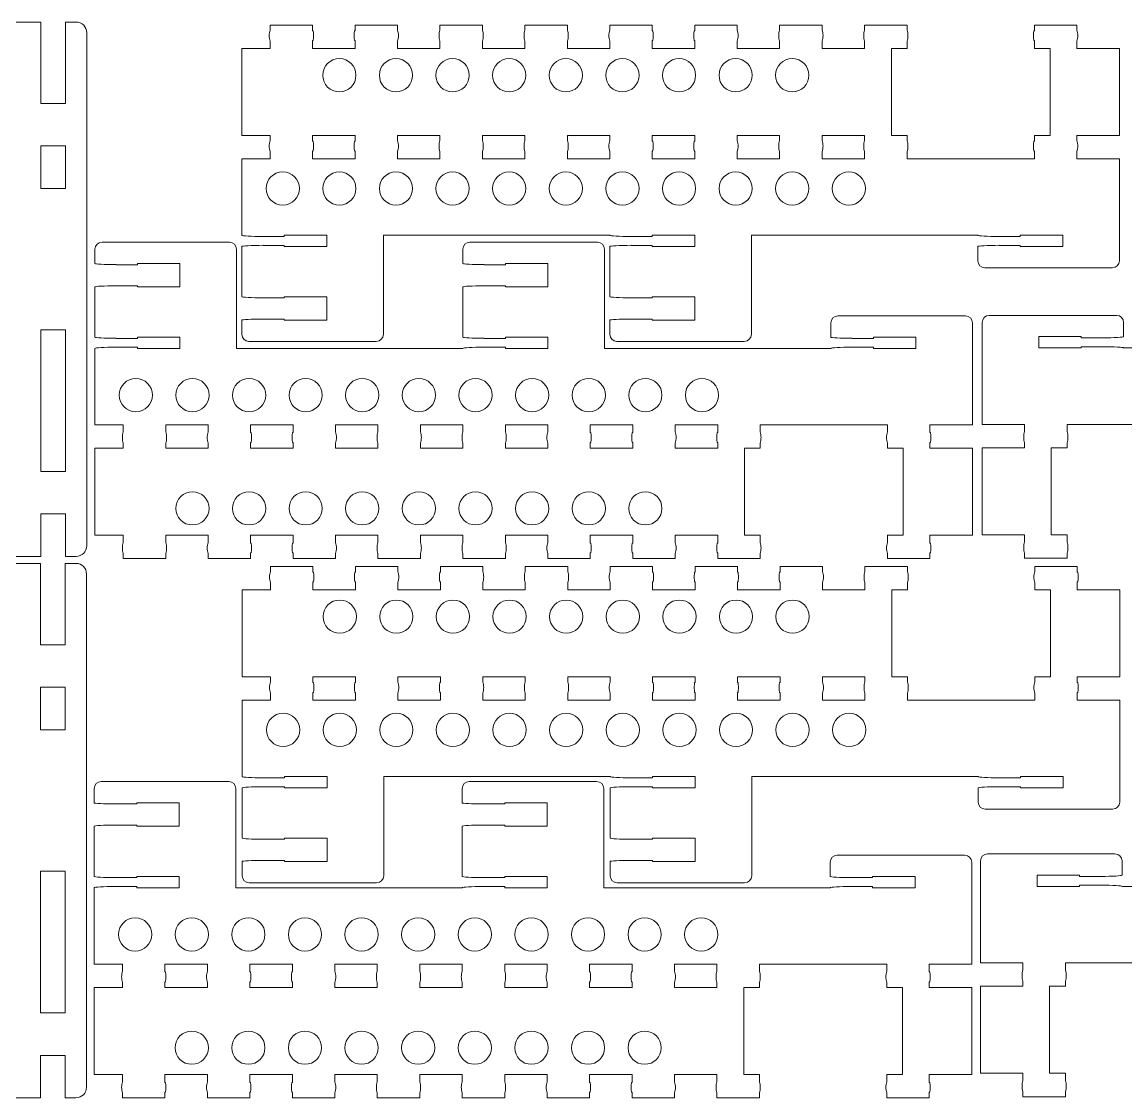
# Model space of a CAD drawing. Header units: millimetres. Extents: x 6 to 617, y 2 to 305.
# Drawn here: x 156.8 to 312.8, y 2.4 to 154.4 of the extents above; entities that cross this region are included whole.
import ezdxf

# ---------------------------------------------------------------- set-up
doc = ezdxf.new("R2010")
doc.units = ezdxf.units.MM
doc.header["$LTSCALE"] = 12.7
doc.layers.add('Visible', color=1, linetype='Continuous', lineweight=13)

msp = doc.modelspace()

# ---------------------------------------------------------------- linework, layer by layer
at = {"layer": 'Visible'}
for p, q in [((93.46, 154.41), (159.46, 154.41)), ((159.46, 142.91), (159.46, 154.41)), ((162.96, 142.91), (162.96, 154.41)), ((162.96, 154.41), (164.46, 154.41)), ((165.96, 80.41), (165.96, 152.91)), ((191.87, 153.24), (191.87, 153.99)), ((197.87, 153.99), (191.87, 153.99)), ((197.87, 153.24), (197.87, 153.99)), ((203.87, 153.24), (203.87, 153.99)), ((209.87, 153.99), (203.87, 153.99)), ((209.87, 153.24), (209.87, 153.99)), ((215.87, 153.24), (215.87, 153.99)), ((221.87, 153.99), (215.87, 153.99)), ((221.87, 153.24), (221.87, 153.99)), ((227.87, 153.24), (227.87, 153.99)), ((233.87, 153.99), (227.87, 153.99)), ((233.87, 153.24), (233.87, 153.99)), ((239.87, 153.24), (239.87, 153.99)), ((245.87, 153.99), (239.87, 153.99)), ((245.87, 153.24), (245.87, 153.99)), ((251.87, 153.24), (251.87, 153.99)), ((257.87, 153.99), (251.87, 153.99)), ((257.87, 153.24), (257.87, 153.99)), ((263.87, 153.24), (263.87, 153.99)), ((269.87, 153.99), (263.87, 153.99)), ((269.87, 153.24), (269.87, 153.99)), ((275.87, 153.24), (275.87, 153.99)), ((281.87, 153.99), (275.87, 153.99)), ((281.87, 153.24), (281.87, 153.99)), ((299.87, 153.24), (299.87, 153.99)), ((305.87, 153.99), (299.87, 153.99)), ((305.87, 153.24), (305.87, 153.99)), ((191.87, 150.69), (191.87, 151.74)), ((197.87, 150.69), (197.87, 151.74)), ((203.87, 150.69), (203.87, 151.74)), ((209.87, 150.69), (209.87, 151.74)), ((215.87, 150.69), (215.87, 151.74)), ((221.87, 150.69), (221.87, 151.74)), ((227.87, 150.69), (227.87, 151.74)), ((233.87, 150.69), (233.87, 151.74)), ((239.87, 150.69), (239.87, 151.74)), ((245.87, 150.69), (245.87, 151.74)), ((251.87, 150.69), (251.87, 151.74)), ((257.87, 150.69), (257.87, 151.74)), ((263.87, 150.69), (263.87, 151.74)), ((269.87, 150.69), (269.87, 151.74)), ((275.87, 150.69), (275.87, 151.74)), ((281.87, 150.69), (281.87, 151.74)), ((299.87, 150.69), (299.87, 151.74)), ((305.87, 150.69), (305.87, 151.74)), ((187.87, 150.69), (187.87, 138.39)), ((187.87, 150.69), (191.87, 150.69)), ((197.87, 150.69), (203.87, 150.69)), ((209.87, 150.69), (215.87, 150.69)), ((221.87, 150.69), (227.87, 150.69)), ((233.87, 150.69), (239.87, 150.69)), ((245.87, 150.69), (251.87, 150.69)), ((257.87, 150.69), (263.87, 150.69)), ((269.87, 150.69), (275.87, 150.69)), ((281.87, 150.69), (279.65, 150.69)), ((279.65, 150.69), (279.65, 138.39)), ((302.1, 150.69), (299.87, 150.69)), ((302.1, 150.69), (302.1, 138.39)), ((305.87, 150.69), (311.87, 150.69)), ((311.87, 150.69), (311.87, 138.39)), ((159.46, 142.91), (162.96, 142.91)), ((187.87, 138.39), (191.87, 138.39)), ((191.87, 137.64), (191.87, 138.39)), ((197.87, 138.39), (203.87, 138.39)), ((197.87, 137.64), (197.87, 138.39)), ((203.87, 137.64), (203.87, 138.39)), ((209.87, 138.39), (215.87, 138.39)), ((209.87, 137.64), (209.87, 138.39)), ((215.87, 137.64), (215.87, 138.39)), ((221.87, 138.39), (227.87, 138.39)), ((221.87, 137.64), (221.87, 138.39)), ((227.87, 137.64), (227.87, 138.39)), ((233.87, 138.39), (239.87, 138.39)), ((233.87, 137.64), (233.87, 138.39)), ((239.87, 137.64), (239.87, 138.39)), ((245.87, 138.39), (251.87, 138.39)), ((245.87, 137.64), (245.87, 138.39)), ((251.87, 137.64), (251.87, 138.39)), ((257.87, 138.39), (263.87, 138.39)), ((257.87, 137.64), (257.87, 138.39)), ((263.87, 137.64), (263.87, 138.39)), ((269.87, 138.39), (275.87, 138.39)), ((269.87, 137.64), (269.87, 138.39)), ((275.87, 137.64), (275.87, 138.39)), ((281.87, 138.39), (279.65, 138.39)), ((281.87, 137.64), (281.87, 138.39)), ((299.87, 137.64), (299.87, 138.39)), ((302.1, 138.39), (299.87, 138.39)), ((305.87, 138.39), (311.87, 138.39)), ((305.87, 137.64), (305.87, 138.39)), ((159.46, 136.91), (162.96, 136.91)), ((159.46, 136.91), (159.46, 130.91)), ((162.96, 130.91), (162.96, 136.91)), ((191.87, 135.09), (191.87, 136.14)), ((197.87, 135.09), (197.87, 136.14)), ((203.87, 135.09), (203.87, 136.14)), ((209.87, 135.09), (209.87, 136.14)), ((215.87, 135.09), (215.87, 136.14)), ((221.87, 135.09), (221.87, 136.14)), ((227.87, 135.09), (227.87, 136.14)), ((233.87, 135.09), (233.87, 136.14)), ((239.87, 135.09), (239.87, 136.14)), ((245.87, 135.09), (245.87, 136.14)), ((251.87, 135.09), (251.87, 136.14)), ((257.87, 135.09), (257.87, 136.14)), ((263.87, 135.09), (263.87, 136.14)), ((269.87, 135.09), (269.87, 136.14)), ((275.87, 135.09), (275.87, 136.14)), ((281.87, 135.09), (281.87, 136.14)), ((299.87, 135.09), (299.87, 136.14)), ((305.87, 135.09), (305.87, 136.14)), ((187.87, 135.09), (187.87, 124.29)), ((191.87, 135.09), (187.87, 135.09)), ((203.87, 135.09), (197.87, 135.09)), ((215.87, 135.09), (209.87, 135.09)), ((227.87, 135.09), (221.87, 135.09)), ((239.87, 135.09), (233.87, 135.09)), ((251.87, 135.09), (245.87, 135.09)), ((263.87, 135.09), (257.87, 135.09)), ((275.87, 135.09), (269.87, 135.09)), ((299.87, 135.09), (281.87, 135.09)), ((311.87, 135.09), (305.87, 135.09)), ((311.87, 135.09), (311.87, 120.69)), ((159.46, 130.91), (162.96, 130.91)), ((186.11, 123.3), (168.11, 123.3)), ((190.87, 124.11), (193.87, 124.11)), ((193.87, 124.29), (199.87, 124.29)), ((193.87, 124.11), (193.87, 124.29)), ((199.87, 124.29), (199.87, 122.69)), ((207.87, 124.29), (239.87, 124.29)), ((207.87, 124.29), (207.87, 110.29)), ((238.11, 123.3), (220.11, 123.3)), ((242.87, 124.11), (245.87, 124.11)), ((245.87, 124.29), (251.87, 124.29)), ((245.87, 124.11), (245.87, 124.29)), ((251.87, 124.29), (251.87, 122.69)), ((259.87, 124.29), (291.87, 124.29)), ((259.87, 124.29), (259.87, 110.29)), ((294.87, 124.11), (297.87, 124.11)), ((297.87, 124.29), (303.87, 124.29)), ((297.87, 124.11), (297.87, 124.29)), ((303.87, 124.29), (303.87, 122.69)), ((167.11, 120.3), (167.11, 122.3)), ((187.11, 108.3), (187.11, 122.3)), ((187.87, 122.69), (187.87, 115.61)), ((190.87, 122.86), (193.87, 122.86)), ((193.87, 122.86), (193.87, 122.69)), ((199.87, 122.69), (193.87, 122.69)), ((219.11, 120.3), (219.11, 122.3)), ((239.11, 108.3), (239.11, 122.3)), ((239.87, 122.69), (239.87, 115.61)), ((242.87, 122.86), (245.87, 122.86)), ((245.87, 122.86), (245.87, 122.69)), ((251.87, 122.69), (245.87, 122.69)), ((291.87, 122.69), (291.87, 120.69)), ((294.87, 122.86), (297.87, 122.86)), ((297.87, 122.86), (297.87, 122.69)), ((303.87, 122.69), (297.87, 122.69)), ((170.11, 120.13), (173.11, 120.13)), ((179.11, 120.3), (173.11, 120.3)), ((173.11, 120.13), (173.11, 120.3)), ((179.11, 116.98), (179.11, 120.3)), ((222.11, 120.13), (225.11, 120.13)), ((231.11, 120.3), (225.11, 120.3)), ((225.11, 120.13), (225.11, 120.3)), ((231.11, 116.98), (231.11, 120.3)), ((310.87, 119.69), (292.87, 119.69)), ((170.11, 117.14), (173.11, 117.14)), ((173.11, 117.14), (173.11, 116.98)), ((222.11, 117.14), (225.11, 117.14)), ((225.11, 117.14), (225.11, 116.98)), ((167.11, 109.9), (167.11, 116.98)), ((179.11, 116.98), (173.11, 116.98)), ((190.87, 115.44), (193.87, 115.44)), ((199.87, 115.61), (193.87, 115.61)), ((193.87, 115.44), (193.87, 115.61)), ((199.87, 115.61), (199.87, 112.29)), ((219.11, 109.9), (219.11, 116.98)), ((231.11, 116.98), (225.11, 116.98)), ((242.87, 115.44), (245.87, 115.44)), ((251.87, 115.61), (245.87, 115.61)), ((245.87, 115.44), (245.87, 115.61)), ((251.87, 115.61), (251.87, 112.29)), ((190.87, 112.45), (193.87, 112.45)), ((193.87, 112.45), (193.87, 112.29)), ((242.87, 112.45), (245.87, 112.45)), ((245.87, 112.45), (245.87, 112.29)), ((290.11, 112.9), (272.11, 112.9)), ((293.48, 112.97), (311.48, 112.97)), ((159.46, 110.91), (162.96, 110.91)), ((159.46, 90.91), (159.46, 110.91)), ((162.96, 90.91), (162.96, 110.91)), ((187.87, 112.29), (187.87, 110.29)), ((199.87, 112.29), (193.87, 112.29)), ((239.87, 112.29), (239.87, 110.29)), ((251.87, 112.29), (245.87, 112.29)), ((271.11, 109.9), (271.11, 111.9)), ((291.11, 97.5), (291.11, 111.9)), ((292.48, 97.57), (292.48, 111.97)), ((312.48, 109.97), (312.48, 111.97)), ((170.11, 109.72), (173.11, 109.72)), ((179.11, 109.9), (173.11, 109.9)), ((173.11, 109.72), (173.11, 109.9)), ((179.11, 108.3), (179.11, 109.9)), ((206.87, 109.29), (188.87, 109.29)), ((222.11, 109.72), (225.11, 109.72)), ((231.11, 109.9), (225.11, 109.9)), ((225.11, 109.72), (225.11, 109.9)), ((231.11, 108.3), (231.11, 109.9)), ((258.87, 109.29), (240.87, 109.29)), ((274.11, 109.72), (277.11, 109.72)), ((283.11, 109.9), (277.11, 109.9)), ((277.11, 109.72), (277.11, 109.9)), ((283.11, 108.3), (283.11, 109.9)), ((300.48, 109.97), (306.48, 109.97)), ((300.48, 108.37), (300.48, 109.97)), ((306.48, 109.79), (306.48, 109.97)), ((309.48, 109.79), (306.48, 109.79)), ((167.11, 97.5), (167.11, 108.3)), ((170.11, 108.47), (173.11, 108.47)), ((173.11, 108.47), (173.11, 108.3)), ((173.11, 108.3), (179.11, 108.3)), ((187.11, 108.3), (219.11, 108.3)), ((222.11, 108.47), (225.11, 108.47)), ((225.11, 108.47), (225.11, 108.3)), ((225.11, 108.3), (231.11, 108.3)), ((239.11, 108.3), (271.11, 108.3)), ((274.11, 108.47), (277.11, 108.47)), ((277.11, 108.47), (277.11, 108.3)), ((277.11, 108.3), (283.11, 108.3)), ((306.48, 108.37), (300.48, 108.37)), ((306.48, 108.54), (306.48, 108.37)), ((309.48, 108.54), (306.48, 108.54)), ((344.48, 108.37), (312.48, 108.37)), ((171.11, 97.5), (167.11, 97.5)), ((171.11, 97.5), (171.11, 96.45)), ((177.11, 97.5), (177.11, 96.45)), ((183.11, 97.5), (177.11, 97.5)), ((183.11, 97.5), (183.11, 96.45)), ((189.11, 97.5), (189.11, 96.45)), ((195.11, 97.5), (189.11, 97.5)), ((195.11, 97.5), (195.11, 96.45)), ((201.11, 97.5), (201.11, 96.45)), ((207.11, 97.5), (201.11, 97.5)), ((207.11, 97.5), (207.11, 96.45)), ((213.11, 97.5), (213.11, 96.45)), ((219.11, 97.5), (213.11, 97.5)), ((219.11, 97.5), (219.11, 96.45)), ((225.11, 97.5), (225.11, 96.45)), ((231.11, 97.5), (225.11, 97.5)), ((231.11, 97.5), (231.11, 96.45)), ((243.11, 97.5), (237.11, 97.5)), ((237.11, 97.5), (237.11, 96.45)), ((243.11, 97.5), (243.11, 96.45)), ((249.11, 97.5), (249.11, 96.45)), ((255.11, 97.5), (249.11, 97.5)), ((255.11, 97.5), (255.11, 96.45)), ((279.11, 97.5), (261.11, 97.5)), ((261.11, 97.5), (261.11, 96.45)), ((279.11, 97.5), (279.11, 96.45)), ((291.11, 97.5), (285.11, 97.5)), ((285.11, 97.5), (285.11, 96.45)), ((292.48, 97.57), (298.48, 97.57)), ((298.48, 97.57), (298.48, 96.52)), ((304.48, 97.57), (322.48, 97.57)), ((304.48, 97.57), (304.48, 96.52)), ((167.11, 81.9), (167.11, 94.2)), ((167.11, 94.2), (171.11, 94.2)), ((171.11, 94.95), (171.11, 94.2)), ((177.11, 94.95), (177.11, 94.2)), ((177.11, 94.2), (183.11, 94.2)), ((183.11, 94.95), (183.11, 94.2)), ((189.11, 94.95), (189.11, 94.2)), ((189.11, 94.2), (195.11, 94.2)), ((195.11, 94.95), (195.11, 94.2)), ((201.11, 94.95), (201.11, 94.2)), ((201.11, 94.2), (207.11, 94.2)), ((207.11, 94.95), (207.11, 94.2)), ((213.11, 94.95), (213.11, 94.2)), ((213.11, 94.2), (219.11, 94.2)), ((219.11, 94.95), (219.11, 94.2)), ((225.11, 94.95), (225.11, 94.2)), ((225.11, 94.2), (231.11, 94.2)), ((231.11, 94.95), (231.11, 94.2)), ((237.11, 94.95), (237.11, 94.2)), ((237.11, 94.2), (243.11, 94.2)), ((243.11, 94.95), (243.11, 94.2)), ((249.11, 94.95), (249.11, 94.2)), ((249.11, 94.2), (255.11, 94.2)), ((255.11, 94.95), (255.11, 94.2)), ((258.89, 94.2), (261.11, 94.2)), ((258.89, 94.2), (258.89, 81.9)), ((261.11, 94.95), (261.11, 94.2)), ((279.11, 94.95), (279.11, 94.2)), ((279.11, 94.2), (281.34, 94.2)), ((281.34, 94.2), (281.34, 81.9)), ((285.11, 94.95), (285.11, 94.2)), ((285.11, 94.2), (291.11, 94.2)), ((291.11, 81.9), (291.11, 94.2)), ((292.48, 81.97), (292.48, 94.27)), ((298.48, 94.27), (292.48, 94.27)), ((298.48, 95.02), (298.48, 94.27)), ((302.25, 94.27), (304.48, 94.27)), ((302.25, 81.97), (302.25, 94.27)), ((304.48, 95.02), (304.48, 94.27)), ((159.46, 90.91), (162.96, 90.91)), ((159.46, 84.91), (162.96, 84.91)), ((159.46, 84.91), (159.46, 78.91)), ((162.96, 78.91), (162.96, 84.91)), ((167.11, 81.9), (171.11, 81.9)), ((171.11, 81.9), (171.11, 80.85)), ((177.11, 81.9), (183.11, 81.9)), ((177.11, 81.9), (177.11, 80.85)), ((183.11, 81.9), (183.11, 80.85)), ((189.11, 81.9), (195.11, 81.9)), ((189.11, 81.9), (189.11, 80.85)), ((195.11, 81.9), (195.11, 80.85)), ((201.11, 81.9), (207.11, 81.9)), ((201.11, 81.9), (201.11, 80.85)), ((207.11, 81.9), (207.11, 80.85)), ((213.11, 81.9), (219.11, 81.9)), ((213.11, 81.9), (213.11, 80.85)), ((219.11, 81.9), (219.11, 80.85)), ((225.11, 81.9), (231.11, 81.9)), ((225.11, 81.9), (225.11, 80.85)), ((231.11, 81.9), (231.11, 80.85)), ((237.11, 81.9), (243.11, 81.9)), ((237.11, 81.9), (237.11, 80.85)), ((243.11, 81.9), (243.11, 80.85)), ((249.11, 81.9), (255.11, 81.9)), ((249.11, 81.9), (249.11, 80.85)), ((255.11, 81.9), (255.11, 80.85)), ((258.89, 81.9), (261.11, 81.9)), ((261.11, 81.9), (261.11, 80.85)), ((279.11, 81.9), (281.34, 81.9)), ((279.11, 81.9), (279.11, 80.85)), ((285.11, 81.9), (291.11, 81.9)), ((285.11, 81.9), (285.11, 80.85)), ((298.48, 81.97), (292.48, 81.97)), ((298.48, 81.97), (298.48, 80.92)), ((302.25, 81.97), (304.48, 81.97)), ((304.48, 81.97), (304.48, 80.92)), ((93.46, 78.91), (159.46, 78.91)), ((162.96, 78.91), (164.46, 78.91)), ((171.11, 79.35), (171.11, 78.6)), ((177.11, 78.6), (171.11, 78.6)), ((177.11, 79.35), (177.11, 78.6)), ((183.11, 79.35), (183.11, 78.6)), ((189.11, 78.6), (183.11, 78.6)), ((189.11, 79.35), (189.11, 78.6)), ((195.11, 79.35), (195.11, 78.6)), ((201.11, 78.6), (195.11, 78.6)), ((201.11, 79.35), (201.11, 78.6)), ((207.11, 79.35), (207.11, 78.6)), ((213.11, 78.6), (207.11, 78.6)), ((213.11, 79.35), (213.11, 78.6)), ((219.11, 79.35), (219.11, 78.6)), ((225.11, 78.6), (219.11, 78.6)), ((225.11, 79.35), (225.11, 78.6)), ((231.11, 79.35), (231.11, 78.6)), ((237.11, 78.6), (231.11, 78.6)), ((237.11, 79.35), (237.11, 78.6)), ((243.11, 79.35), (243.11, 78.6)), ((249.11, 78.6), (243.11, 78.6)), ((249.11, 79.35), (249.11, 78.6)), ((255.11, 79.35), (255.11, 78.6)), ((261.11, 78.6), (255.11, 78.6)), ((261.11, 79.35), (261.11, 78.6)), ((279.11, 79.35), (279.11, 78.6)), ((285.11, 78.6), (279.11, 78.6)), ((285.11, 79.35), (285.11, 78.6)), ((298.48, 79.42), (298.48, 78.67)), ((298.48, 78.67), (304.48, 78.67)), ((304.48, 79.42), (304.48, 78.67)), ((93.42, 77.92), (159.42, 77.92)), ((159.42, 66.42), (159.42, 77.92)), ((162.92, 66.42), (162.92, 77.92)), ((162.92, 77.92), (164.42, 77.92)), ((191.92, 76.75), (191.92, 77.5)), ((197.92, 77.5), (191.92, 77.5)), ((197.92, 76.75), (197.92, 77.5)), ((203.92, 76.75), (203.92, 77.5)), ((209.92, 77.5), (203.92, 77.5)), ((209.92, 76.75), (209.92, 77.5)), ((215.92, 76.75), (215.92, 77.5)), ((221.92, 77.5), (215.92, 77.5)), ((221.92, 76.75), (221.92, 77.5)), ((227.92, 76.75), (227.92, 77.5)), ((233.92, 77.5), (227.92, 77.5)), ((233.92, 76.75), (233.92, 77.5)), ((239.92, 76.75), (239.92, 77.5)), ((245.92, 77.5), (239.92, 77.5)), ((245.92, 76.75), (245.92, 77.5)), ((251.92, 76.75), (251.92, 77.5)), ((257.92, 77.5), (251.92, 77.5)), ((257.92, 76.75), (257.92, 77.5)), ((263.92, 76.75), (263.92, 77.5)), ((269.92, 77.5), (263.92, 77.5)), ((269.92, 76.75), (269.92, 77.5)), ((275.92, 76.75), (275.92, 77.5)), ((281.92, 77.5), (275.92, 77.5)), ((281.92, 76.75), (281.92, 77.5)), ((299.92, 76.75), (299.92, 77.5)), ((305.92, 77.5), (299.92, 77.5)), ((305.92, 76.75), (305.92, 77.5)), ((165.92, 3.92), (165.92, 76.42)), ((191.92, 74.2), (191.92, 75.25)), ((197.92, 74.2), (197.92, 75.25)), ((203.92, 74.2), (203.92, 75.25)), ((209.92, 74.2), (209.92, 75.25)), ((215.92, 74.2), (215.92, 75.25)), ((221.92, 74.2), (221.92, 75.25)), ((227.92, 74.2), (227.92, 75.25)), ((233.92, 74.2), (233.92, 75.25)), ((239.92, 74.2), (239.92, 75.25)), ((245.92, 74.2), (245.92, 75.25)), ((251.92, 74.2), (251.92, 75.25)), ((257.92, 74.2), (257.92, 75.25)), ((263.92, 74.2), (263.92, 75.25)), ((269.92, 74.2), (269.92, 75.25)), ((275.92, 74.2), (275.92, 75.25)), ((281.92, 74.2), (281.92, 75.25)), ((299.92, 74.2), (299.92, 75.25)), ((305.92, 74.2), (305.92, 75.25)), ((187.92, 74.2), (187.92, 61.9)), ((187.92, 74.2), (191.92, 74.2)), ((197.92, 74.2), (203.92, 74.2)), ((209.92, 74.2), (215.92, 74.2)), ((221.92, 74.2), (227.92, 74.2)), ((233.92, 74.2), (239.92, 74.2)), ((245.92, 74.2), (251.92, 74.2)), ((257.92, 74.2), (263.92, 74.2)), ((269.92, 74.2), (275.92, 74.2)), ((281.92, 74.2), (279.7, 74.2)), ((279.7, 74.2), (279.7, 61.9)), ((302.15, 74.2), (299.92, 74.2)), ((302.15, 74.2), (302.15, 61.9)), ((305.92, 74.2), (311.92, 74.2)), ((311.92, 74.2), (311.92, 61.9)), ((159.42, 66.42), (162.92, 66.42)), ((187.92, 61.9), (191.92, 61.9)), ((191.92, 61.15), (191.92, 61.9)), ((197.92, 61.9), (203.92, 61.9)), ((197.92, 61.15), (197.92, 61.9)), ((203.92, 61.15), (203.92, 61.9)), ((209.92, 61.9), (215.92, 61.9)), ((209.92, 61.15), (209.92, 61.9)), ((215.92, 61.15), (215.92, 61.9)), ((221.92, 61.9), (227.92, 61.9)), ((221.92, 61.15), (221.92, 61.9)), ((227.92, 61.15), (227.92, 61.9)), ((233.92, 61.9), (239.92, 61.9)), ((233.92, 61.15), (233.92, 61.9)), ((239.92, 61.15), (239.92, 61.9)), ((245.92, 61.9), (251.92, 61.9)), ((245.92, 61.15), (245.92, 61.9)), ((251.92, 61.15), (251.92, 61.9)), ((257.92, 61.9), (263.92, 61.9)), ((257.92, 61.15), (257.92, 61.9)), ((263.92, 61.15), (263.92, 61.9)), ((269.92, 61.9), (275.92, 61.9)), ((269.92, 61.15), (269.92, 61.9)), ((275.92, 61.15), (275.92, 61.9)), ((281.92, 61.9), (279.7, 61.9)), ((281.92, 61.15), (281.92, 61.9)), ((299.92, 61.15), (299.92, 61.9)), ((302.15, 61.9), (299.92, 61.9)), ((305.92, 61.9), (311.92, 61.9)), ((305.92, 61.15), (305.92, 61.9)), ((159.42, 60.42), (162.92, 60.42)), ((159.42, 60.42), (159.42, 54.42)), ((162.92, 54.42), (162.92, 60.42)), ((191.92, 58.6), (191.92, 59.65)), ((197.92, 58.6), (197.92, 59.65)), ((203.92, 58.6), (203.92, 59.65)), ((209.92, 58.6), (209.92, 59.65)), ((215.92, 58.6), (215.92, 59.65)), ((221.92, 58.6), (221.92, 59.65)), ((227.92, 58.6), (227.92, 59.65)), ((233.92, 58.6), (233.92, 59.65)), ((239.92, 58.6), (239.92, 59.65)), ((245.92, 58.6), (245.92, 59.65)), ((251.92, 58.6), (251.92, 59.65)), ((257.92, 58.6), (257.92, 59.65)), ((263.92, 58.6), (263.92, 59.65)), ((269.92, 58.6), (269.92, 59.65)), ((275.92, 58.6), (275.92, 59.65)), ((281.92, 58.6), (281.92, 59.65)), ((299.92, 58.6), (299.92, 59.65)), ((305.92, 58.6), (305.92, 59.65)), ((187.92, 58.6), (187.92, 47.8)), ((191.92, 58.6), (187.92, 58.6)), ((203.92, 58.6), (197.92, 58.6)), ((215.92, 58.6), (209.92, 58.6)), ((227.92, 58.6), (221.92, 58.6)), ((239.92, 58.6), (233.92, 58.6)), ((251.92, 58.6), (245.92, 58.6)), ((263.92, 58.6), (257.92, 58.6)), ((275.92, 58.6), (269.92, 58.6)), ((299.92, 58.6), (281.92, 58.6)), ((311.92, 58.6), (305.92, 58.6)), ((311.92, 58.6), (311.92, 44.2)), ((159.42, 54.42), (162.92, 54.42)), ((186.01, 47.1), (168.01, 47.1)), ((190.92, 47.62), (193.92, 47.62)), ((193.92, 47.8), (199.92, 47.8)), ((193.92, 47.62), (193.92, 47.8)), ((199.92, 47.8), (199.92, 46.2)), ((207.92, 47.8), (239.92, 47.8)), ((207.92, 47.8), (207.92, 33.8)), ((238.01, 47.1), (220.01, 47.1)), ((242.92, 47.62), (245.92, 47.62)), ((245.92, 47.8), (251.92, 47.8)), ((245.92, 47.62), (245.92, 47.8)), ((251.92, 47.8), (251.92, 46.2)), ((259.92, 47.8), (291.92, 47.8)), ((259.92, 47.8), (259.92, 33.8)), ((294.92, 47.62), (297.92, 47.62)), ((297.92, 47.8), (303.92, 47.8)), ((297.92, 47.62), (297.92, 47.8)), ((303.92, 47.8), (303.92, 46.2)), ((167.01, 44.1), (167.01, 46.1)), ((187.01, 32.1), (187.01, 46.1)), ((187.92, 46.2), (187.92, 39.12)), ((190.92, 46.37), (193.92, 46.37)), ((193.92, 46.37), (193.92, 46.2)), ((199.92, 46.2), (193.92, 46.2)), ((219.01, 44.1), (219.01, 46.1)), ((239.01, 32.1), (239.01, 46.1)), ((239.92, 46.2), (239.92, 39.12)), ((242.92, 46.37), (245.92, 46.37)), ((245.92, 46.37), (245.92, 46.2)), ((251.92, 46.2), (245.92, 46.2)), ((291.92, 46.2), (291.92, 44.2)), ((294.92, 46.37), (297.92, 46.37)), ((297.92, 46.37), (297.92, 46.2)), ((303.92, 46.2), (297.92, 46.2)), ((170.01, 43.94), (173.01, 43.94)), ((179.01, 44.1), (173.01, 44.1)), ((173.01, 43.94), (173.01, 44.1)), ((179.01, 40.78), (179.01, 44.1)), ((222.01, 43.94), (225.01, 43.94)), ((231.01, 44.1), (225.01, 44.1)), ((225.01, 43.94), (225.01, 44.1)), ((231.01, 40.78), (231.01, 44.1)), ((310.92, 43.2), (292.92, 43.2)), ((167.01, 33.7), (167.01, 40.78)), ((170.01, 40.95), (173.01, 40.95)), ((173.01, 40.95), (173.01, 40.78)), ((179.01, 40.78), (173.01, 40.78)), ((219.01, 33.7), (219.01, 40.78)), ((222.01, 40.95), (225.01, 40.95)), ((225.01, 40.95), (225.01, 40.78)), ((231.01, 40.78), (225.01, 40.78)), ((199.92, 39.12), (193.92, 39.12)), ((193.92, 38.95), (193.92, 39.12)), ((199.92, 39.12), (199.92, 35.8)), ((251.92, 39.12), (245.92, 39.12)), ((245.92, 38.95), (245.92, 39.12)), ((251.92, 39.12), (251.92, 35.8)), ((190.92, 38.95), (193.92, 38.95)), ((242.92, 38.95), (245.92, 38.95)), ((190.92, 35.96), (193.92, 35.96)), ((193.92, 35.96), (193.92, 35.8)), ((242.92, 35.96), (245.92, 35.96)), ((245.92, 35.96), (245.92, 35.8)), ((290.01, 36.7), (272.01, 36.7)), ((292.25, 21.48), (292.25, 35.88)), ((293.25, 36.88), (311.25, 36.88)), ((312.25, 33.88), (312.25, 35.88)), ((159.42, 34.42), (162.92, 34.42)), ((159.42, 14.42), (159.42, 34.42)), ((162.92, 14.42), (162.92, 34.42)), ((187.92, 35.8), (187.92, 33.8)), ((199.92, 35.8), (193.92, 35.8)), ((239.92, 35.8), (239.92, 33.8)), ((251.92, 35.8), (245.92, 35.8)), ((271.01, 33.7), (271.01, 35.7)), ((291.01, 21.3), (291.01, 35.7)), ((170.01, 33.53), (173.01, 33.53)), ((179.01, 33.7), (173.01, 33.7)), ((173.01, 33.53), (173.01, 33.7)), ((179.01, 32.1), (179.01, 33.7)), ((206.92, 32.8), (188.92, 32.8)), ((222.01, 33.53), (225.01, 33.53)), ((231.01, 33.7), (225.01, 33.7)), ((225.01, 33.53), (225.01, 33.7)), ((231.01, 32.1), (231.01, 33.7)), ((258.92, 32.8), (240.92, 32.8)), ((274.01, 33.53), (277.01, 33.53)), ((283.01, 33.7), (277.01, 33.7)), ((277.01, 33.53), (277.01, 33.7)), ((283.01, 32.1), (283.01, 33.7)), ((300.25, 33.88), (306.25, 33.88)), ((300.25, 32.28), (300.25, 33.88)), ((306.25, 33.7), (306.25, 33.88)), ((309.25, 33.7), (306.25, 33.7)), ((167.01, 21.3), (167.01, 32.1)), ((170.01, 32.28), (173.01, 32.28)), ((173.01, 32.28), (173.01, 32.1)), ((173.01, 32.1), (179.01, 32.1)), ((187.01, 32.1), (219.01, 32.1)), ((222.01, 32.28), (225.01, 32.28)), ((225.01, 32.28), (225.01, 32.1)), ((225.01, 32.1), (231.01, 32.1)), ((239.01, 32.1), (271.01, 32.1)), ((274.01, 32.28), (277.01, 32.28)), ((277.01, 32.28), (277.01, 32.1)), ((277.01, 32.1), (283.01, 32.1)), ((306.25, 32.28), (300.25, 32.28)), ((306.25, 32.45), (306.25, 32.28)), ((309.25, 32.45), (306.25, 32.45)), ((344.25, 32.28), (312.25, 32.28)), ((171.01, 21.3), (167.01, 21.3)), ((171.01, 21.3), (171.01, 20.25)), ((177.01, 21.3), (177.01, 20.25)), ((183.01, 21.3), (177.01, 21.3)), ((183.01, 21.3), (183.01, 20.25)), ((189.01, 21.3), (189.01, 20.25)), ((195.01, 21.3), (189.01, 21.3)), ((195.01, 21.3), (195.01, 20.25)), ((201.01, 21.3), (201.01, 20.25)), ((207.01, 21.3), (201.01, 21.3)), ((207.01, 21.3), (207.01, 20.25)), ((213.01, 21.3), (213.01, 20.25)), ((219.01, 21.3), (213.01, 21.3)), ((219.01, 21.3), (219.01, 20.25)), ((225.01, 21.3), (225.01, 20.25)), ((231.01, 21.3), (225.01, 21.3)), ((231.01, 21.3), (231.01, 20.25)), ((243.01, 21.3), (237.01, 21.3)), ((237.01, 21.3), (237.01, 20.25)), ((243.01, 21.3), (243.01, 20.25)), ((249.01, 21.3), (249.01, 20.25)), ((255.01, 21.3), (249.01, 21.3)), ((255.01, 21.3), (255.01, 20.25)), ((279.01, 21.3), (261.01, 21.3)), ((261.01, 21.3), (261.01, 20.25)), ((279.01, 21.3), (279.01, 20.25)), ((291.01, 21.3), (285.01, 21.3)), ((285.01, 21.3), (285.01, 20.25)), ((292.25, 21.48), (298.25, 21.48)), ((298.25, 21.48), (298.25, 20.43)), ((304.25, 21.48), (322.25, 21.48)), ((304.25, 21.48), (304.25, 20.43)), ((171.01, 18.75), (171.01, 18)), ((177.01, 18.75), (177.01, 18)), ((183.01, 18.75), (183.01, 18)), ((189.01, 18.75), (189.01, 18)), ((195.01, 18.75), (195.01, 18)), ((201.01, 18.75), (201.01, 18)), ((207.01, 18.75), (207.01, 18)), ((213.01, 18.75), (213.01, 18)), ((219.01, 18.75), (219.01, 18)), ((225.01, 18.75), (225.01, 18)), ((231.01, 18.75), (231.01, 18)), ((237.01, 18.75), (237.01, 18)), ((243.01, 18.75), (243.01, 18)), ((249.01, 18.75), (249.01, 18)), ((255.01, 18.75), (255.01, 18)), ((261.01, 18.75), (261.01, 18)), ((279.01, 18.75), (279.01, 18)), ((285.01, 18.75), (285.01, 18)), ((298.25, 18.93), (298.25, 18.18)), ((304.25, 18.93), (304.25, 18.18)), ((167.01, 5.7), (167.01, 18)), ((167.01, 18), (171.01, 18)), ((177.01, 18), (183.01, 18)), ((189.01, 18), (195.01, 18)), ((201.01, 18), (207.01, 18)), ((213.01, 18), (219.01, 18)), ((225.01, 18), (231.01, 18)), ((237.01, 18), (243.01, 18)), ((249.01, 18), (255.01, 18)), ((258.79, 18), (261.01, 18)), ((258.79, 18), (258.79, 5.7)), ((279.01, 18), (281.24, 18)), ((281.24, 18), (281.24, 5.7)), ((285.01, 18), (291.01, 18)), ((291.01, 5.7), (291.01, 18)), ((292.25, 5.88), (292.25, 18.18)), ((298.25, 18.18), (292.25, 18.18)), ((302.02, 18.18), (304.25, 18.18)), ((302.02, 5.88), (302.02, 18.18)), ((159.42, 14.42), (162.92, 14.42)), ((159.42, 8.42), (162.92, 8.42)), ((159.42, 8.42), (159.42, 2.42)), ((162.92, 2.42), (162.92, 8.42)), ((167.01, 5.7), (171.01, 5.7)), ((171.01, 5.7), (171.01, 4.65)), ((177.01, 5.7), (183.01, 5.7)), ((177.01, 5.7), (177.01, 4.65)), ((183.01, 5.7), (183.01, 4.65)), ((189.01, 5.7), (195.01, 5.7)), ((189.01, 5.7), (189.01, 4.65)), ((195.01, 5.7), (195.01, 4.65)), ((201.01, 5.7), (207.01, 5.7)), ((201.01, 5.7), (201.01, 4.65)), ((207.01, 5.7), (207.01, 4.65)), ((213.01, 5.7), (219.01, 5.7)), ((213.01, 5.7), (213.01, 4.65)), ((219.01, 5.7), (219.01, 4.65)), ((225.01, 5.7), (231.01, 5.7)), ((225.01, 5.7), (225.01, 4.65)), ((231.01, 5.7), (231.01, 4.65)), ((237.01, 5.7), (243.01, 5.7)), ((237.01, 5.7), (237.01, 4.65)), ((243.01, 5.7), (243.01, 4.65)), ((249.01, 5.7), (255.01, 5.7)), ((249.01, 5.7), (249.01, 4.65)), ((255.01, 5.7), (255.01, 4.65)), ((258.79, 5.7), (261.01, 5.7)), ((261.01, 5.7), (261.01, 4.65)), ((279.01, 5.7), (281.24, 5.7)), ((279.01, 5.7), (279.01, 4.65)), ((285.01, 5.7), (291.01, 5.7)), ((285.01, 5.7), (285.01, 4.65)), ((298.25, 5.88), (292.25, 5.88)), ((298.25, 5.88), (298.25, 4.83)), ((302.02, 5.88), (304.25, 5.88)), ((304.25, 5.88), (304.25, 4.83)), ((171.01, 3.15), (171.01, 2.4)), ((177.01, 3.15), (177.01, 2.4)), ((183.01, 3.15), (183.01, 2.4)), ((189.01, 3.15), (189.01, 2.4)), ((195.01, 3.15), (195.01, 2.4)), ((201.01, 3.15), (201.01, 2.4)), ((207.01, 3.15), (207.01, 2.4)), ((213.01, 3.15), (213.01, 2.4)), ((219.01, 3.15), (219.01, 2.4)), ((225.01, 3.15), (225.01, 2.4)), ((231.01, 3.15), (231.01, 2.4)), ((237.01, 3.15), (237.01, 2.4)), ((243.01, 3.15), (243.01, 2.4)), ((249.01, 3.15), (249.01, 2.4)), ((255.01, 3.15), (255.01, 2.4)), ((261.01, 3.15), (261.01, 2.4)), ((279.01, 3.15), (279.01, 2.4)), ((285.01, 3.15), (285.01, 2.4)), ((298.25, 3.33), (298.25, 2.58)), ((304.25, 3.33), (304.25, 2.58)), ((93.42, 2.42), (159.42, 2.42)), ((162.92, 2.42), (164.42, 2.42)), ((177.01, 2.4), (171.01, 2.4)), ((189.01, 2.4), (183.01, 2.4)), ((201.01, 2.4), (195.01, 2.4)), ((213.01, 2.4), (207.01, 2.4)), ((225.01, 2.4), (219.01, 2.4)), ((237.01, 2.4), (231.01, 2.4)), ((249.01, 2.4), (243.01, 2.4)), ((261.01, 2.4), (255.01, 2.4)), ((285.01, 2.4), (279.01, 2.4)), ((298.25, 2.58), (304.25, 2.58))]:
    msp.add_line(p, q, dxfattribs=at)
for centre in [(201.65, 146.89), (209.65, 146.89), (217.65, 146.89), (225.65, 146.89), (233.65, 146.89), (241.65, 146.89), (249.65, 146.89), (257.65, 146.89), (265.65, 146.89), (193.65, 130.89), (201.65, 130.89), (209.65, 130.89), (217.65, 130.89), (225.65, 130.89), (233.65, 130.89), (241.65, 130.89), (249.65, 130.89), (257.65, 130.89), (265.65, 130.89), (273.65, 130.89), (172.89, 101.7), (180.89, 101.7), (188.89, 101.7), (196.89, 101.7), (204.89, 101.7), (212.89, 101.7), (220.89, 101.7), (228.89, 101.7), (236.89, 101.7), (244.89, 101.7), (252.89, 101.7), (180.89, 85.7), (188.89, 85.7), (196.89, 85.7), (204.89, 85.7), (212.89, 85.7), (220.89, 85.7), (228.89, 85.7), (236.89, 85.7), (244.89, 85.7), (201.7, 70.4), (209.7, 70.4), (217.7, 70.4), (225.7, 70.4), (233.7, 70.4), (241.7, 70.4), (249.7, 70.4), (257.7, 70.4), (265.7, 70.4), (193.7, 54.4), (201.7, 54.4), (209.7, 54.4), (217.7, 54.4), (225.7, 54.4), (233.7, 54.4), (241.7, 54.4), (249.7, 54.4), (257.7, 54.4), (265.7, 54.4), (273.7, 54.4), (172.79, 25.5), (180.79, 25.5), (188.79, 25.5), (196.79, 25.5), (204.79, 25.5), (212.79, 25.5), (220.79, 25.5), (228.79, 25.5), (236.79, 25.5), (244.79, 25.5), (252.79, 25.5), (180.79, 9.5), (188.79, 9.5), (196.79, 9.5), (204.79, 9.5), (212.79, 9.5), (220.79, 9.5), (228.79, 9.5), (236.79, 9.5), (244.79, 9.5)]:
    msp.add_circle(centre, 2.35, dxfattribs=at)
for centre, radius, start, end in [((164.46, 152.91), 1.5, 0, 90), ((168.11, 122.3), 1, 90, 180), ((186.11, 122.3), 1, 0, 90), ((220.11, 122.3), 1, 90, 180), ((238.11, 122.3), 1, 0, 90), ((292.87, 120.69), 1, 180, 270), ((310.87, 120.69), 1, 270, 0), ((272.11, 111.9), 1, 90, 180), ((290.11, 111.9), 1, 0, 90), ((293.48, 111.97), 1, 90, 180), ((311.48, 111.97), 1, 0, 90), ((188.87, 110.29), 1, 180, 270), ((206.87, 110.29), 1, 270, 0), ((240.87, 110.29), 1, 180, 270), ((258.87, 110.29), 1, 270, 0), ((164.46, 80.41), 1.5, 270, 0), ((164.42, 76.42), 1.5, 0, 90), ((168.01, 46.1), 1, 90, 180), ((186.01, 46.1), 1, 0, 90), ((220.01, 46.1), 1, 90, 180), ((238.01, 46.1), 1, 0, 90), ((292.92, 44.2), 1, 180, 270), ((310.92, 44.2), 1, 270, 0), ((272.01, 35.7), 1, 90, 180), ((290.01, 35.7), 1, 0, 90), ((293.25, 35.88), 1, 90, 180), ((311.25, 35.88), 1, 0, 90), ((188.92, 33.8), 1, 180, 270), ((206.92, 33.8), 1, 270, 0), ((240.92, 33.8), 1, 180, 270), ((258.92, 33.8), 1, 270, 0), ((164.42, 3.92), 1.5, 270, 0)]:
    msp.add_arc(centre, radius, start, end, dxfattribs=at)
at = {"layer": 'Visible', "extrusion": (0, -1.22465e-16, -1)}
for centre, major_axis, ratio, start_param, end_param in [((191.87, 152.49), (0, -0.75), 0.166667, 0, 3.141593), ((203.87, 152.49), (0, -0.75), 0.166667, 0, 3.141593), ((215.87, 152.49), (0, -0.75), 0.166667, 0, 3.141593), ((227.87, 152.49), (0, -0.75), 0.166667, 0, 3.141593), ((239.87, 152.49), (0, -0.75), 0.166667, 0, 3.141593), ((251.87, 152.49), (0, -0.75), 0.166667, 0, 3.141593), ((263.87, 152.49), (0, -0.75), 0.166667, 0, 3.141593), ((275.87, 152.49), (0, -0.75), 0.166667, 0, 3.141593), ((299.87, 152.49), (0, -0.75), 0.166667, 0, 3.141593), ((191.87, 136.89), (0, -0.75), 0.166667, 0, 3.141593), ((203.87, 136.89), (0, -0.75), 0.166667, 0, 3.141593), ((215.87, 136.89), (0, -0.75), 0.166667, 0, 3.141593), ((227.87, 136.89), (0, -0.75), 0.166667, 0, 3.141593), ((239.87, 136.89), (0, -0.75), 0.166667, 0, 3.141593), ((251.87, 136.89), (0, -0.75), 0.166667, 0, 3.141593), ((263.87, 136.89), (0, -0.75), 0.166667, 0, 3.141593), ((275.87, 136.89), (0, -0.75), 0.166667, 0, 3.141593), ((299.87, 136.89), (0, -0.75), 0.166667, 0, 3.141593), ((190.87, 124.29), (-3, 0), 0.058333, 4.712389, 6.283185), ((242.87, 124.29), (-3, 0), 0.058333, 4.712389, 6.283185), ((294.87, 124.29), (-3, 0), 0.058333, 4.712389, 6.283185), ((190.87, 122.69), (3, 0), 0.058333, 3.141593, 4.712389), ((242.87, 122.69), (3, 0), 0.058333, 3.141593, 4.712389), ((294.87, 122.69), (3, 0), 0.058333, 3.141593, 4.712389), ((190.87, 115.61), (-3, 0), 0.055, 4.712389, 6.283185), ((242.87, 115.61), (-3, 0), 0.055, 4.712389, 6.283185), ((190.87, 112.29), (3, 0), 0.055, 3.141593, 4.712389), ((242.87, 112.29), (3, 0), 0.055, 3.141593, 4.712389), ((191.92, 76), (0, -0.75), 0.166667, 0, 3.141593), ((203.92, 76), (0, -0.75), 0.166667, 0, 3.141593), ((215.92, 76), (0, -0.75), 0.166667, 0, 3.141593), ((227.92, 76), (0, -0.75), 0.166667, 0, 3.141593), ((239.92, 76), (0, -0.75), 0.166667, 0, 3.141593), ((251.92, 76), (0, -0.75), 0.166667, 0, 3.141593), ((263.92, 76), (0, -0.75), 0.166667, 0, 3.141593), ((275.92, 76), (0, -0.75), 0.166667, 0, 3.141593), ((299.92, 76), (0, -0.75), 0.166667, 0, 3.141593), ((191.92, 60.4), (0, -0.75), 0.166667, 0, 3.141593), ((203.92, 60.4), (0, -0.75), 0.166667, 0, 3.141593), ((215.92, 60.4), (0, -0.75), 0.166667, 0, 3.141593), ((227.92, 60.4), (0, -0.75), 0.166667, 0, 3.141593), ((239.92, 60.4), (0, -0.75), 0.166667, 0, 3.141593), ((251.92, 60.4), (0, -0.75), 0.166667, 0, 3.141593), ((263.92, 60.4), (0, -0.75), 0.166667, 0, 3.141593), ((275.92, 60.4), (0, -0.75), 0.166667, 0, 3.141593), ((299.92, 60.4), (0, -0.75), 0.166667, 0, 3.141593), ((190.92, 47.8), (-3, 0), 0.058333, 4.712389, 6.283185), ((242.92, 47.8), (-3, 0), 0.058333, 4.712389, 6.283185), ((294.92, 47.8), (-3, 0), 0.058333, 4.712389, 6.283185), ((190.92, 46.2), (3, 0), 0.058333, 3.141593, 4.712389), ((242.92, 46.2), (3, 0), 0.058333, 3.141593, 4.712389), ((294.92, 46.2), (3, 0), 0.058333, 3.141593, 4.712389), ((190.92, 39.12), (-3, 0), 0.055, 4.712389, 6.283185), ((242.92, 39.12), (-3, 0), 0.055, 4.712389, 6.283185), ((190.92, 35.8), (3, 0), 0.055, 3.141593, 4.712389), ((242.92, 35.8), (3, 0), 0.055, 3.141593, 4.712389)]:
    msp.add_ellipse(centre, major_axis=major_axis, ratio=ratio, start_param=start_param, end_param=end_param, dxfattribs=at)
at = {"layer": 'Visible', "extrusion": (-2.73691e-48, -1.22465e-16, -1)}
for centre in [(197.87, 152.49), (209.87, 152.49), (221.87, 152.49), (233.87, 152.49), (245.87, 152.49), (257.87, 152.49), (269.87, 152.49), (281.87, 152.49), (305.87, 152.49), (197.87, 136.89), (209.87, 136.89), (221.87, 136.89), (233.87, 136.89), (245.87, 136.89), (257.87, 136.89), (269.87, 136.89), (281.87, 136.89), (305.87, 136.89), (197.92, 76), (209.92, 76), (221.92, 76), (233.92, 76), (245.92, 76), (257.92, 76), (269.92, 76), (281.92, 76), (305.92, 76), (197.92, 60.4), (209.92, 60.4), (221.92, 60.4), (233.92, 60.4), (245.92, 60.4), (257.92, 60.4), (269.92, 60.4), (281.92, 60.4), (305.92, 60.4)]:
    msp.add_ellipse(centre, major_axis=(0, 0.75), ratio=0.166667, start_param=0, end_param=3.141593, dxfattribs=at)
at = {"layer": 'Visible'}
for centre, major_axis, ratio, start_param, end_param in [((170.11, 120.3), (3, 0), 0.055, 3.141593, 4.712389), ((222.11, 120.3), (3, 0), 0.055, 3.141593, 4.712389), ((170.11, 116.98), (-3, 0), 0.055, 4.712389, 6.283185), ((222.11, 116.98), (-3, 0), 0.055, 4.712389, 6.283185), ((170.11, 109.9), (3, 0), 0.058333, 3.141593, 4.712389), ((222.11, 109.9), (3, 0), 0.058333, 3.141593, 4.712389), ((274.11, 109.9), (3, 0), 0.058333, 3.141593, 4.712389), ((170.11, 108.3), (-3, 0), 0.058333, 4.712389, 6.283185), ((222.11, 108.3), (-3, 0), 0.058333, 4.712389, 6.283185), ((274.11, 108.3), (-3, 0), 0.058333, 4.712389, 6.283185), ((171.11, 95.7), (0, 0.75), 0.166667, 0, 3.141593), ((177.11, 95.7), (0, -0.75), 0.166667, 0, 3.141593), ((183.11, 95.7), (0, 0.75), 0.166667, 0, 3.141593), ((189.11, 95.7), (0, -0.75), 0.166667, 0, 3.141593), ((195.11, 95.7), (0, 0.75), 0.166667, 0, 3.141593), ((201.11, 95.7), (0, -0.75), 0.166667, 0, 3.141593), ((207.11, 95.7), (0, 0.75), 0.166667, 0, 3.141593), ((213.11, 95.7), (0, -0.75), 0.166667, 0, 3.141593), ((219.11, 95.7), (0, 0.75), 0.166667, 0, 3.141593), ((225.11, 95.7), (0, -0.75), 0.166667, 0, 3.141593), ((231.11, 95.7), (0, 0.75), 0.166667, 0, 3.141593), ((237.11, 95.7), (0, -0.75), 0.166667, 0, 3.141593), ((243.11, 95.7), (0, 0.75), 0.166667, 0, 3.141593), ((249.11, 95.7), (0, -0.75), 0.166667, 0, 3.141593), ((255.11, 95.7), (0, 0.75), 0.166667, 0, 3.141593), ((261.11, 95.7), (0, -0.75), 0.166667, 0, 3.141593), ((279.11, 95.7), (0, 0.75), 0.166667, 0, 3.141593), ((285.11, 95.7), (0, -0.75), 0.166667, 0, 3.141593), ((171.11, 80.1), (0, 0.75), 0.166667, 0, 3.141593), ((177.11, 80.1), (0, -0.75), 0.166667, 0, 3.141593), ((183.11, 80.1), (0, 0.75), 0.166667, 0, 3.141593), ((189.11, 80.1), (0, -0.75), 0.166667, 0, 3.141593), ((195.11, 80.1), (0, 0.75), 0.166667, 0, 3.141593), ((201.11, 80.1), (0, -0.75), 0.166667, 0, 3.141593), ((207.11, 80.1), (0, 0.75), 0.166667, 0, 3.141593), ((213.11, 80.1), (0, -0.75), 0.166667, 0, 3.141593), ((219.11, 80.1), (0, 0.75), 0.166667, 0, 3.141593), ((225.11, 80.1), (0, -0.75), 0.166667, 0, 3.141593), ((231.11, 80.1), (0, 0.75), 0.166667, 0, 3.141593), ((237.11, 80.1), (0, -0.75), 0.166667, 0, 3.141593), ((243.11, 80.1), (0, 0.75), 0.166667, 0, 3.141593), ((249.11, 80.1), (0, -0.75), 0.166667, 0, 3.141593), ((255.11, 80.1), (0, 0.75), 0.166667, 0, 3.141593), ((261.11, 80.1), (0, -0.75), 0.166667, 0, 3.141593), ((279.11, 80.1), (0, 0.75), 0.166667, 0, 3.141593), ((285.11, 80.1), (0, -0.75), 0.166667, 0, 3.141593), ((170.01, 44.1), (3, 0), 0.055, 3.141593, 4.712389), ((222.01, 44.1), (3, 0), 0.055, 3.141593, 4.712389), ((170.01, 40.78), (-3, 0), 0.055, 4.712389, 6.283185), ((222.01, 40.78), (-3, 0), 0.055, 4.712389, 6.283185), ((170.01, 33.7), (3, 0), 0.058333, 3.141593, 4.712389), ((222.01, 33.7), (3, 0), 0.058333, 3.141593, 4.712389), ((274.01, 33.7), (3, 0), 0.058333, 3.141593, 4.712389), ((170.01, 32.1), (-3, 0), 0.058333, 4.712389, 6.283185), ((222.01, 32.1), (-3, 0), 0.058333, 4.712389, 6.283185), ((274.01, 32.1), (-3, 0), 0.058333, 4.712389, 6.283185), ((171.01, 19.5), (0, 0.75), 0.166667, 0, 3.141593), ((177.01, 19.5), (0, -0.75), 0.166667, 0, 3.141593), ((183.01, 19.5), (0, 0.75), 0.166667, 0, 3.141593), ((189.01, 19.5), (0, -0.75), 0.166667, 0, 3.141593), ((195.01, 19.5), (0, 0.75), 0.166667, 0, 3.141593), ((201.01, 19.5), (0, -0.75), 0.166667, 0, 3.141593), ((207.01, 19.5), (0, 0.75), 0.166667, 0, 3.141593), ((213.01, 19.5), (0, -0.75), 0.166667, 0, 3.141593), ((219.01, 19.5), (0, 0.75), 0.166667, 0, 3.141593), ((225.01, 19.5), (0, -0.75), 0.166667, 0, 3.141593), ((231.01, 19.5), (0, 0.75), 0.166667, 0, 3.141593), ((237.01, 19.5), (0, -0.75), 0.166667, 0, 3.141593), ((243.01, 19.5), (0, 0.75), 0.166667, 0, 3.141593), ((249.01, 19.5), (0, -0.75), 0.166667, 0, 3.141593), ((255.01, 19.5), (0, 0.75), 0.166667, 0, 3.141593), ((261.01, 19.5), (0, -0.75), 0.166667, 0, 3.141593), ((279.01, 19.5), (0, 0.75), 0.166667, 0, 3.141593), ((285.01, 19.5), (0, -0.75), 0.166667, 0, 3.141593), ((171.01, 3.9), (0, 0.75), 0.166667, 0, 3.141593), ((177.01, 3.9), (0, -0.75), 0.166667, 0, 3.141593), ((183.01, 3.9), (0, 0.75), 0.166667, 0, 3.141593), ((189.01, 3.9), (0, -0.75), 0.166667, 0, 3.141593), ((195.01, 3.9), (0, 0.75), 0.166667, 0, 3.141593), ((201.01, 3.9), (0, -0.75), 0.166667, 0, 3.141593), ((207.01, 3.9), (0, 0.75), 0.166667, 0, 3.141593), ((213.01, 3.9), (0, -0.75), 0.166667, 0, 3.141593), ((219.01, 3.9), (0, 0.75), 0.166667, 0, 3.141593), ((225.01, 3.9), (0, -0.75), 0.166667, 0, 3.141593), ((231.01, 3.9), (0, 0.75), 0.166667, 0, 3.141593), ((237.01, 3.9), (0, -0.75), 0.166667, 0, 3.141593), ((243.01, 3.9), (0, 0.75), 0.166667, 0, 3.141593), ((249.01, 3.9), (0, -0.75), 0.166667, 0, 3.141593), ((255.01, 3.9), (0, 0.75), 0.166667, 0, 3.141593), ((261.01, 3.9), (0, -0.75), 0.166667, 0, 3.141593), ((279.01, 3.9), (0, 0.75), 0.166667, 0, 3.141593), ((285.01, 3.9), (0, -0.75), 0.166667, 0, 3.141593)]:
    msp.add_ellipse(centre, major_axis=major_axis, ratio=ratio, start_param=start_param, end_param=end_param, dxfattribs=at)
at = {"layer": 'Visible', "extrusion": (1.49976e-32, 1.22465e-16, -1)}
for centre, major_axis, ratio, start_param, end_param in [((309.48, 109.97), (-3, 0), 0.058333, 3.141593, 4.712389), ((309.48, 108.37), (3, 0), 0.058333, 4.712389, 6.283185), ((298.48, 95.77), (0, -0.75), 0.166667, 0, 3.141593), ((304.48, 95.77), (0, 0.75), 0.166667, 0, 3.141593), ((298.48, 80.17), (0, -0.75), 0.166667, 0, 3.141593), ((304.48, 80.17), (0, 0.75), 0.166667, 0, 3.141593), ((309.25, 33.88), (-3, 0), 0.058333, 3.141593, 4.712389), ((309.25, 32.28), (3, 0), 0.058333, 4.712389, 6.283185), ((298.25, 19.68), (0, -0.75), 0.166667, 0, 3.141593), ((304.25, 19.68), (0, 0.75), 0.166667, 0, 3.141593), ((298.25, 4.08), (0, -0.75), 0.166667, 0, 3.141593), ((304.25, 4.08), (0, 0.75), 0.166667, 0, 3.141593)]:
    msp.add_ellipse(centre, major_axis=major_axis, ratio=ratio, start_param=start_param, end_param=end_param, dxfattribs=at)

doc.saveas('drawing.dxf')
